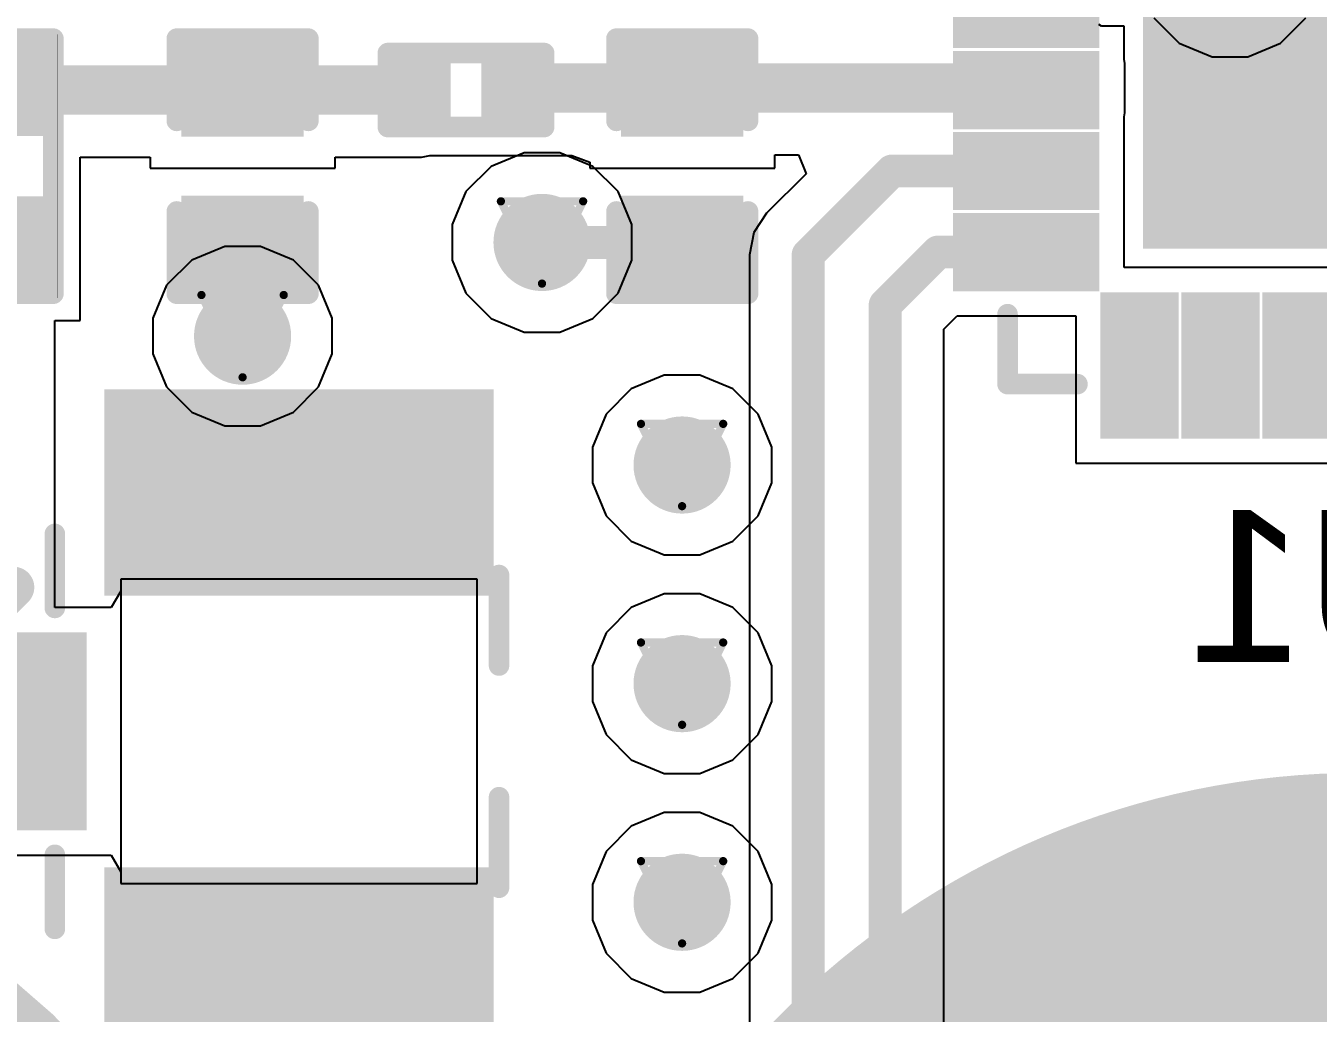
# Model space of a CAD drawing. Header units: inches. Extents: x -9 to 171, y -50 to 39.
# Drawn here: x 3.5 to 11.49, y -20.25 to -14.15 of the extents above; entities that cross this region are included whole.
import ezdxf

# ---------------------------------------------------------------- set-up
doc = ezdxf.new("R2010")
doc.units = ezdxf.units.IN
for name, color, linetype in [('Board Outline', 216, 'Continuous'), ('Bottom Layer', 5, 'Continuous'), ('Bottom Overlay', 54, 'Continuous'), ('Bottom Paste', 16, 'Continuous'), ('Bottom Solder', 6, 'Continuous'), ('Drill Drawing', 1, 'Continuous'), ('GND', 76, 'Continuous'), ('PWR', 16, 'Continuous'), ('Top Layer', 1, 'Continuous'), ('Top Overlay', 2, 'Continuous'), ('Top Solder', 216, 'Continuous'), ('Via Holes', 16, 'Continuous')]:
    doc.layers.add(name, color=color, linetype=linetype)
doc.styles.add('Arial', font='', dxfattribs={"height": 0.2})
doc.styles.get('Arial').set_extended_font_data('Arial')

# ---------------------------------------------------------------- blocks, each defined once
blk = doc.blocks.new('MY_2477_02_2')
at = {"layer": 'Top Layer'}
h = blk.add_hatch(color=1, dxfattribs=at)
edge = h.paths.add_edge_path()
edge.add_arc((-0.1999, 0.0874), 5, 0, 360)
at = {"layer": 'Top Solder'}
h = blk.add_hatch(color=216, dxfattribs=at)
edge = h.paths.add_edge_path()
edge.add_arc((-0.1999, 0.0874), 5.0508, 0, 360)
at = {"layer": 'Top Overlay', "const_width": 0.254}
for points in [[(5.5257, 9.7475, -0.48729), (12.2506, 6.0093)], [(3.8117, 8.9441, -0.469227), (-3.1, 8.0875)]]:
    blk.add_lwpolyline(points, format="xyb", dxfattribs=at)
blk = doc.blocks.new('U_FL_R_SMT_1_80___B_3')
at = {"layer": 'Bottom Layer'}
for points in [[(-0.51, 1.5092), (0.51, 1.5092), (0.51, 0.4392), (-0.51, 0.4392)], [(-2.01, 0.1258), (-0.94, 0.1258), (-0.94, -2.0742), (-2.01, -2.0742)], [(0.94, 0.1258), (2.01, 0.1258), (2.01, -2.0742), (0.94, -2.0742)]]:
    blk.add_hatch(color=5, dxfattribs=at).paths.add_polyline_path(points)
at = {"layer": 'Bottom Paste'}
for points in [[(-0.51, 1.5092), (0.51, 1.5092), (0.51, 0.4392), (-0.51, 0.4392)], [(-2.01, 0.1258), (-0.94, 0.1258), (-0.94, -2.0742), (-2.01, -2.0742)], [(0.94, 0.1258), (2.01, 0.1258), (2.01, -2.0742), (0.94, -2.0742)]]:
    blk.add_hatch(color=16, dxfattribs=at).paths.add_polyline_path(points)
at = {"layer": 'Bottom Solder'}
for points in [[(-0.6116, 1.6108), (0.6116, 1.6108), (0.6116, 0.3376), (-0.6116, 0.3376)], [(-2.1116, 0.2274), (-0.8384, 0.2274), (-0.8384, -2.1758), (-2.1116, -2.1758)], [(0.8384, 0.2274), (2.1116, 0.2274), (2.1116, -2.1758), (0.8384, -2.1758)]]:
    blk.add_hatch(color=6, dxfattribs=at).paths.add_polyline_path(points)
at = {"layer": 'Bottom Overlay'}
for points, const_width in [([(0.889, 1.0922), (0.7366, 0.9398)], 0.254), ([(0.889, 1.0922), (0.889, 0.7874)], 0.254), ([(0.7366, 0.9398), (0.889, 0.7874)], 0.254), ([(-1.2192, 0.5334), (-0.762, 0.5334)], 0.127), ([(0.762, 0.5334), (1.2192, 0.5334)], 0.127), ([(-0.9652, -2.2098), (-0.4064, -2.2098)], 0.127), ([(0.4064, -2.2098), (0.9652, -2.2098)], 0.127)]:
    blk.add_lwpolyline(points, dxfattribs=dict(at, const_width=const_width))
for points, const_width in [([(0.8255, 1.0922, 1), (0.9525, 1.0922, 1)], 0.127), ([(0.8255, 1.0922, 1), (0.9525, 1.0922, 1)], 0.127), ([(0.6731, 0.9398, 1), (0.8001, 0.9398, 1)], 0.127), ([(0.6731, 0.9398, 1), (0.8001, 0.9398, 1)], 0.127), ([(0.8255, 0.7874, 1), (0.9525, 0.7874, 1)], 0.127), ([(0.8255, 0.7874, 1), (0.9525, 0.7874, 1)], 0.127), ([(-1.251, 0.5334, 1), (-1.1874, 0.5334, 1)], 0.0635), ([(-0.7937, 0.5334, 1), (-0.7302, 0.5334, 1)], 0.0635), ([(0.7303, 0.5334, 1), (0.7938, 0.5334, 1)], 0.0635), ([(1.1875, 0.5334, 1), (1.251, 0.5334, 1)], 0.0635), ([(-0.997, -2.2098, 1), (-0.9334, -2.2098, 1)], 0.0635), ([(-0.4381, -2.2098, 1), (-0.3746, -2.2098, 1)], 0.0635), ([(0.3747, -2.2098, 1), (0.4382, -2.2098, 1)], 0.0635), ([(0.9335, -2.2098, 1), (0.997, -2.2098, 1)], 0.0635)]:
    blk.add_lwpolyline(points, format="xyb", close=True, dxfattribs=dict(at, const_width=const_width))
blk = doc.blocks.new('R___0402_B_5')
at = {"layer": 'Bottom Layer'}
for points in [[(-0.2413, 0.3175), (-0.2413, -0.3175), (-0.6985, -0.3175), (-0.6985, 0.3175)], [(0.6985, 0.3175), (0.6985, -0.3175), (0.2413, -0.3175), (0.2413, 0.3175)]]:
    blk.add_hatch(color=5, dxfattribs=at).paths.add_polyline_path(points)
at = {"layer": 'Bottom Paste'}
for points in [[(-0.2413, 0.3175), (-0.2413, -0.3175), (-0.6985, -0.3175), (-0.6985, 0.3175)], [(0.6985, 0.3175), (0.6985, -0.3175), (0.2413, -0.3175), (0.2413, 0.3175)]]:
    blk.add_hatch(color=16, dxfattribs=at).paths.add_polyline_path(points)
at = {"layer": 'Bottom Solder'}
for points in [[(-0.1863, 0.3725), (-0.1863, -0.3725), (-0.7535, -0.3725), (-0.7535, 0.3725)], [(0.7535, 0.3725), (0.7535, -0.3725), (0.1863, -0.3725), (0.1863, 0.3725)]]:
    blk.add_hatch(color=6, dxfattribs=at).paths.add_polyline_path(points)
at = {"layer": 'Bottom Overlay'}
for points, const_width in [([(-0.7874, -0.4064), (-0.7874, 0.4064)], 0.127), ([(0.7874, 0.4064), (-0.7874, 0.4064)], 0.127), ([(0.8128, 0.4318), (-0.8128, 0.4318)], 0.00323), ([(0.7874, -0.4064), (0.7874, 0.4064)], 0.127), ([(0.7874, -0.4064), (-0.7874, -0.4064)], 0.127)]:
    blk.add_lwpolyline(points, dxfattribs=dict(at, const_width=const_width))
for points, const_width in [([(-0.8191, 0.4064, 1), (-0.7556, 0.4064, 1)], 0.0635), ([(-0.8191, 0.4064, 1), (-0.7556, 0.4064, 1)], 0.0635), ([(-0.8136, 0.4318, 1), (-0.812, 0.4318, 1)], 0.00161), ([(0.7556, 0.4064, 1), (0.8191, 0.4064, 1)], 0.0635), ([(0.7556, 0.4064, 1), (0.8191, 0.4064, 1)], 0.0635), ([(0.812, 0.4318, 1), (0.8136, 0.4318, 1)], 0.00161), ([(-0.8191, -0.4064, 1), (-0.7556, -0.4064, 1)], 0.0635), ([(-0.8191, -0.4064, 1), (-0.7556, -0.4064, 1)], 0.0635), ([(0.7556, -0.4064, 1), (0.8191, -0.4064, 1)], 0.0635), ([(0.7556, -0.4064, 1), (0.8191, -0.4064, 1)], 0.0635)]:
    blk.add_lwpolyline(points, format="xyb", close=True, dxfattribs=dict(at, const_width=const_width))
blk = doc.blocks.new('32_QFN__5_5__B_11')
at = {"layer": 'Bottom Layer'}
for points in [[(-1.6101, 2.1001), (-1.8901, 2.1001), (-1.8901, 2.8001), (-1.6101, 2.8001)], [(-1.1099, 2.1001), (-1.3899, 2.1001), (-1.3899, 2.8001), (-1.1099, 2.8001)], [(-0.6101, 2.1001), (-0.8901, 2.1001), (-0.8901, 2.8001), (-0.6101, 2.8001)], [(-0.1099, 2.1001), (-0.3899, 2.1001), (-0.3899, 2.8001), (-0.1099, 2.8001)], [(0.3899, 2.1001), (0.1099, 2.1001), (0.1099, 2.8001), (0.3899, 2.8001)], [(0.8901, 2.1001), (0.6101, 2.1001), (0.6101, 2.8001), (0.8901, 2.8001)], [(1.3899, 2.1001), (1.1099, 2.1001), (1.1099, 2.8001), (1.3899, 2.8001)], [(1.8901, 2.1001), (1.6101, 2.1001), (1.6101, 2.8001), (1.8901, 2.8001)], [(-2.1001, 1.8901), (-2.1001, 1.6101), (-2.8001, 1.6101), (-2.8001, 1.8901)], [(2.8001, 1.8901), (2.8001, 1.6101), (2.1001, 1.6101), (2.1001, 1.8901)], [(1.627, -1.627), (-1.627, -1.627), (-1.627, 1.627), (1.627, 1.627)], [(-2.1001, 1.3899), (-2.1001, 1.1099), (-2.8001, 1.1099), (-2.8001, 1.3899)], [(2.8001, 1.3899), (2.8001, 1.1099), (2.1001, 1.1099), (2.1001, 1.3899)], [(-2.1001, 0.8901), (-2.1001, 0.6101), (-2.8001, 0.6101), (-2.8001, 0.8901)], [(2.8001, 0.8901), (2.8001, 0.6101), (2.1001, 0.6101), (2.1001, 0.8901)], [(-2.1001, 0.3899), (-2.1001, 0.1099), (-2.8001, 0.1099), (-2.8001, 0.3899)], [(2.8001, 0.3899), (2.8001, 0.1099), (2.1001, 0.1099), (2.1001, 0.3899)], [(-2.1001, -0.1099), (-2.1001, -0.3899), (-2.8001, -0.3899), (-2.8001, -0.1099)], [(2.8001, -0.1099), (2.8001, -0.3899), (2.1001, -0.3899), (2.1001, -0.1099)], [(-2.1001, -0.6101), (-2.1001, -0.8901), (-2.8001, -0.8901), (-2.8001, -0.6101)], [(2.8001, -0.6101), (2.8001, -0.8901), (2.1001, -0.8901), (2.1001, -0.6101)], [(-2.1001, -1.1099), (-2.1001, -1.3899), (-2.8001, -1.3899), (-2.8001, -1.1099)], [(2.8001, -1.1099), (2.8001, -1.3899), (2.1001, -1.3899), (2.1001, -1.1099)], [(-2.1001, -1.6101), (-2.1001, -1.8901), (-2.8001, -1.8901), (-2.8001, -1.6101)], [(2.8001, -1.6101), (2.8001, -1.8901), (2.1001, -1.8901), (2.1001, -1.6101)], [(-1.6101, -2.8001), (-1.8901, -2.8001), (-1.8901, -2.1001), (-1.6101, -2.1001)], [(-1.1099, -2.8001), (-1.3899, -2.8001), (-1.3899, -2.1001), (-1.1099, -2.1001)], [(-0.6101, -2.8001), (-0.8901, -2.8001), (-0.8901, -2.1001), (-0.6101, -2.1001)], [(-0.1099, -2.8001), (-0.3899, -2.8001), (-0.3899, -2.1001), (-0.1099, -2.1001)], [(0.3899, -2.8001), (0.1099, -2.8001), (0.1099, -2.1001), (0.3899, -2.1001)], [(0.8901, -2.8001), (0.6101, -2.8001), (0.6101, -2.1001), (0.8901, -2.1001)], [(1.3899, -2.8001), (1.1099, -2.8001), (1.1099, -2.1001), (1.3899, -2.1001)], [(1.8901, -2.8001), (1.6101, -2.8001), (1.6101, -2.1001), (1.8901, -2.1001)]]:
    blk.add_hatch(color=5, dxfattribs=at).paths.add_polyline_path(points)
at = {"layer": 'Bottom Paste'}
for points in [[(-1.6101, 2.1001), (-1.8901, 2.1001), (-1.8901, 2.8001), (-1.6101, 2.8001)], [(-1.1099, 2.1001), (-1.3899, 2.1001), (-1.3899, 2.8001), (-1.1099, 2.8001)], [(-0.6101, 2.1001), (-0.8901, 2.1001), (-0.8901, 2.8001), (-0.6101, 2.8001)], [(-0.1099, 2.1001), (-0.3899, 2.1001), (-0.3899, 2.8001), (-0.1099, 2.8001)], [(0.3899, 2.1001), (0.1099, 2.1001), (0.1099, 2.8001), (0.3899, 2.8001)], [(0.8901, 2.1001), (0.6101, 2.1001), (0.6101, 2.8001), (0.8901, 2.8001)], [(1.3899, 2.1001), (1.1099, 2.1001), (1.1099, 2.8001), (1.3899, 2.8001)], [(1.8901, 2.1001), (1.6101, 2.1001), (1.6101, 2.8001), (1.8901, 2.8001)], [(-2.1001, 1.8901), (-2.1001, 1.6101), (-2.8001, 1.6101), (-2.8001, 1.8901)], [(2.8001, 1.8901), (2.8001, 1.6101), (2.1001, 1.6101), (2.1001, 1.8901)], [(1.627, -1.627), (-1.627, -1.627), (-1.627, 1.627), (1.627, 1.627)], [(-2.1001, 1.3899), (-2.1001, 1.1099), (-2.8001, 1.1099), (-2.8001, 1.3899)], [(2.8001, 1.3899), (2.8001, 1.1099), (2.1001, 1.1099), (2.1001, 1.3899)], [(-2.1001, 0.8901), (-2.1001, 0.6101), (-2.8001, 0.6101), (-2.8001, 0.8901)], [(2.8001, 0.8901), (2.8001, 0.6101), (2.1001, 0.6101), (2.1001, 0.8901)], [(-2.1001, 0.3899), (-2.1001, 0.1099), (-2.8001, 0.1099), (-2.8001, 0.3899)], [(2.8001, 0.3899), (2.8001, 0.1099), (2.1001, 0.1099), (2.1001, 0.3899)], [(-2.1001, -0.1099), (-2.1001, -0.3899), (-2.8001, -0.3899), (-2.8001, -0.1099)], [(2.8001, -0.1099), (2.8001, -0.3899), (2.1001, -0.3899), (2.1001, -0.1099)], [(-2.1001, -0.6101), (-2.1001, -0.8901), (-2.8001, -0.8901), (-2.8001, -0.6101)], [(2.8001, -0.6101), (2.8001, -0.8901), (2.1001, -0.8901), (2.1001, -0.6101)], [(-2.1001, -1.1099), (-2.1001, -1.3899), (-2.8001, -1.3899), (-2.8001, -1.1099)], [(2.8001, -1.1099), (2.8001, -1.3899), (2.1001, -1.3899), (2.1001, -1.1099)], [(-2.1001, -1.6101), (-2.1001, -1.8901), (-2.8001, -1.8901), (-2.8001, -1.6101)], [(2.8001, -1.6101), (2.8001, -1.8901), (2.1001, -1.8901), (2.1001, -1.6101)], [(-1.6101, -2.8001), (-1.8901, -2.8001), (-1.8901, -2.1001), (-1.6101, -2.1001)], [(-1.1099, -2.8001), (-1.3899, -2.8001), (-1.3899, -2.1001), (-1.1099, -2.1001)], [(-0.6101, -2.8001), (-0.8901, -2.8001), (-0.8901, -2.1001), (-0.6101, -2.1001)], [(-0.1099, -2.8001), (-0.3899, -2.8001), (-0.3899, -2.1001), (-0.1099, -2.1001)], [(0.3899, -2.8001), (0.1099, -2.8001), (0.1099, -2.1001), (0.3899, -2.1001)], [(0.8901, -2.8001), (0.6101, -2.8001), (0.6101, -2.1001), (0.8901, -2.1001)], [(1.3899, -2.8001), (1.1099, -2.8001), (1.1099, -2.1001), (1.3899, -2.1001)], [(1.8901, -2.8001), (1.6101, -2.8001), (1.6101, -2.1001), (1.8901, -2.1001)]]:
    blk.add_hatch(color=16, dxfattribs=at).paths.add_polyline_path(points)
at = {"layer": 'Bottom Solder'}
for points in [[(-1.5085, 1.9985), (-1.9917, 1.9985), (-1.9917, 2.9017), (-1.5085, 2.9017)], [(-1.0083, 1.9985), (-1.4915, 1.9985), (-1.4915, 2.9017), (-1.0083, 2.9017)], [(-0.5085, 1.9985), (-0.9917, 1.9985), (-0.9917, 2.9017), (-0.5085, 2.9017)], [(-0.0083, 1.9985), (-0.4915, 1.9985), (-0.4915, 2.9017), (-0.0083, 2.9017)], [(0.4915, 1.9985), (0.0083, 1.9985), (0.0083, 2.9017), (0.4915, 2.9017)], [(0.9917, 1.9985), (0.5085, 1.9985), (0.5085, 2.9017), (0.9917, 2.9017)], [(1.4915, 1.9985), (1.0083, 1.9985), (1.0083, 2.9017), (1.4915, 2.9017)], [(1.9917, 1.9985), (1.5085, 1.9985), (1.5085, 2.9017), (1.9917, 2.9017)], [(-1.9985, 1.9917), (-1.9985, 1.5085), (-2.9017, 1.5085), (-2.9017, 1.9917)], [(2.9017, 1.9917), (2.9017, 1.5085), (1.9985, 1.5085), (1.9985, 1.9917)], [(1.7286, -1.7286), (-1.7286, -1.7286), (-1.7286, 1.7286), (1.7286, 1.7286)], [(-1.9985, 1.4915), (-1.9985, 1.0083), (-2.9017, 1.0083), (-2.9017, 1.4915)], [(2.9017, 1.4915), (2.9017, 1.0083), (1.9985, 1.0083), (1.9985, 1.4915)], [(-1.9985, 0.9917), (-1.9985, 0.5085), (-2.9017, 0.5085), (-2.9017, 0.9917)], [(2.9017, 0.9917), (2.9017, 0.5085), (1.9985, 0.5085), (1.9985, 0.9917)], [(-1.9985, 0.4915), (-1.9985, 0.0083), (-2.9017, 0.0083), (-2.9017, 0.4915)], [(2.9017, 0.4915), (2.9017, 0.0083), (1.9985, 0.0083), (1.9985, 0.4915)], [(-1.9985, -0.0083), (-1.9985, -0.4915), (-2.9017, -0.4915), (-2.9017, -0.0083)], [(2.9017, -0.0083), (2.9017, -0.4915), (1.9985, -0.4915), (1.9985, -0.0083)], [(-1.9985, -0.5085), (-1.9985, -0.9917), (-2.9017, -0.9917), (-2.9017, -0.5085)], [(2.9017, -0.5085), (2.9017, -0.9917), (1.9985, -0.9917), (1.9985, -0.5085)], [(-1.9985, -1.0083), (-1.9985, -1.4915), (-2.9017, -1.4915), (-2.9017, -1.0083)], [(2.9017, -1.0083), (2.9017, -1.4915), (1.9985, -1.4915), (1.9985, -1.0083)], [(-1.9985, -1.5085), (-1.9985, -1.9917), (-2.9017, -1.9917), (-2.9017, -1.5085)], [(2.9017, -1.5085), (2.9017, -1.9917), (1.9985, -1.9917), (1.9985, -1.5085)], [(-1.5085, -2.9017), (-1.9917, -2.9017), (-1.9917, -1.9985), (-1.5085, -1.9985)], [(-1.0083, -2.9017), (-1.4915, -2.9017), (-1.4915, -1.9985), (-1.0083, -1.9985)], [(-0.5085, -2.9017), (-0.9917, -2.9017), (-0.9917, -1.9985), (-0.5085, -1.9985)], [(-0.0083, -2.9017), (-0.4915, -2.9017), (-0.4915, -1.9985), (-0.0083, -1.9985)], [(0.4915, -2.9017), (0.0083, -2.9017), (0.0083, -1.9985), (0.4915, -1.9985)], [(0.9917, -2.9017), (0.5085, -2.9017), (0.5085, -1.9985), (0.9917, -1.9985)], [(1.4915, -2.9017), (1.0083, -2.9017), (1.0083, -1.9985), (1.4915, -1.9985)], [(1.9917, -2.9017), (1.5085, -2.9017), (1.5085, -1.9985), (1.9917, -1.9985)]]:
    blk.add_hatch(color=6, dxfattribs=at).paths.add_polyline_path(points)
at = {"layer": 'Bottom Overlay', "const_width": 0.127}
for points in [[(-2.1336, 2.5654), (-2.5654, 2.5654)], [(-2.5654, 2.5654), (-2.5654, 2.1336)], [(2.5654, 2.5654), (2.1336, 2.5654)], [(2.5654, 2.5654), (2.5654, 2.1336)], [(-3.0734, -1.6256), (-3.0734, -1.8796)], [(-2.9464, -1.7526), (-3.0734, -1.6256)], [(-2.9464, -1.7526), (-3.0734, -1.8796)], [(-2.5654, -2.1336), (-2.5654, -2.5654)], [(2.5654, -2.1336), (2.5654, -2.5654)], [(-2.1336, -2.5654), (-2.5654, -2.5654)], [(2.5654, -2.5654), (2.1336, -2.5654)]]:
    blk.add_lwpolyline(points, dxfattribs=at)
at = {"layer": 'Bottom Overlay', "const_width": 0.0635}
for points in [[(-2.5972, 2.5654, 1), (-2.5337, 2.5654, 1)], [(-2.5972, 2.5654, 1), (-2.5337, 2.5654, 1)], [(-2.1654, 2.5654, 1), (-2.1019, 2.5654, 1)], [(2.1019, 2.5654, 1), (2.1654, 2.5654, 1)], [(2.5337, 2.5654, 1), (2.5972, 2.5654, 1)], [(2.5337, 2.5654, 1), (2.5972, 2.5654, 1)], [(-2.5972, 2.1336, 1), (-2.5337, 2.1336, 1)], [(2.5337, 2.1336, 1), (2.5972, 2.1336, 1)], [(-3.1052, -1.6256, 1), (-3.0417, -1.6256, 1)], [(-3.1052, -1.6256, 1), (-3.0417, -1.6256, 1)], [(-2.9781, -1.7526, 1), (-2.9146, -1.7526, 1)], [(-2.9781, -1.7526, 1), (-2.9146, -1.7526, 1)], [(-3.1052, -1.8796, 1), (-3.0417, -1.8796, 1)], [(-3.1052, -1.8796, 1), (-3.0417, -1.8796, 1)], [(-2.5972, -2.1336, 1), (-2.5337, -2.1336, 1)], [(2.5337, -2.1336, 1), (2.5972, -2.1336, 1)], [(-2.5972, -2.5654, 1), (-2.5337, -2.5654, 1)], [(-2.5972, -2.5654, 1), (-2.5337, -2.5654, 1)], [(-2.1654, -2.5654, 1), (-2.1019, -2.5654, 1)], [(2.1019, -2.5654, 1), (2.1654, -2.5654, 1)], [(2.5337, -2.5654, 1), (2.5972, -2.5654, 1)], [(2.5337, -2.5654, 1), (2.5972, -2.5654, 1)]]:
    blk.add_lwpolyline(points, format="xyb", close=True, dxfattribs=at)
blk = doc.blocks.new('IND_0201_B_16')
at = {"layer": 'Bottom Layer'}
for points in [[(-0.4, 0.15), (-0.15, 0.15), (-0.15, -0.15), (-0.4, -0.15)], [(0.15, 0.15), (0.4, 0.15), (0.4, -0.15), (0.15, -0.15)]]:
    blk.add_hatch(color=5, dxfattribs=at).paths.add_polyline_path(points)
at = {"layer": 'Bottom Paste'}
for points in [[(-0.4, 0.15), (-0.15, 0.15), (-0.15, -0.15), (-0.4, -0.15)], [(0.15, 0.15), (0.4, 0.15), (0.4, -0.15), (0.15, -0.15)]]:
    blk.add_hatch(color=16, dxfattribs=at).paths.add_polyline_path(points)
at = {"layer": 'Bottom Solder'}
for points in [[(-0.455, 0.205), (-0.095, 0.205), (-0.095, -0.205), (-0.455, -0.205)], [(0.095, 0.205), (0.455, 0.205), (0.455, -0.205), (0.095, -0.205)]]:
    blk.add_hatch(color=6, dxfattribs=at).paths.add_polyline_path(points)
at = {"layer": 'Bottom Overlay', "const_width": 0.127}
for points in [[(-0.4826, 0.2286), (-0.4826, -0.2286)], [(0.4826, 0.2286), (-0.4826, 0.2286)], [(0.4826, 0.2286), (0.4826, -0.2286)], [(0.4826, -0.2286), (-0.4826, -0.2286)]]:
    blk.add_lwpolyline(points, dxfattribs=at)
at = {"layer": 'Bottom Overlay', "const_width": 0.0635}
for points in [[(-0.5143, 0.2286, 1), (-0.4508, 0.2286, 1)], [(-0.5143, 0.2286, 1), (-0.4508, 0.2286, 1)], [(0.4508, 0.2286, 1), (0.5143, 0.2286, 1)], [(0.4508, 0.2286, 1), (0.5143, 0.2286, 1)], [(-0.5143, -0.2286, 1), (-0.4508, -0.2286, 1)], [(-0.5143, -0.2286, 1), (-0.4508, -0.2286, 1)], [(0.4508, -0.2286, 1), (0.5143, -0.2286, 1)], [(0.4508, -0.2286, 1), (0.5143, -0.2286, 1)]]:
    blk.add_lwpolyline(points, format="xyb", close=True, dxfattribs=at)
blk = doc.blocks.new('____0402_B_23')
at = {"layer": 'Bottom Layer'}
for points in [[(-0.2413, 0.3175), (-0.2413, -0.3175), (-0.6985, -0.3175), (-0.6985, 0.3175)], [(0.6985, 0.3175), (0.6985, -0.3175), (0.2413, -0.3175), (0.2413, 0.3175)]]:
    blk.add_hatch(color=5, dxfattribs=at).paths.add_polyline_path(points)
at = {"layer": 'Bottom Paste'}
for points in [[(-0.2413, 0.3175), (-0.2413, -0.3175), (-0.6985, -0.3175), (-0.6985, 0.3175)], [(0.6985, 0.3175), (0.6985, -0.3175), (0.2413, -0.3175), (0.2413, 0.3175)]]:
    blk.add_hatch(color=16, dxfattribs=at).paths.add_polyline_path(points)
at = {"layer": 'Bottom Solder'}
for points in [[(-0.1813, 0.3775), (-0.1813, -0.3775), (-0.7585, -0.3775), (-0.7585, 0.3775)], [(0.7585, 0.3775), (0.7585, -0.3775), (0.1813, -0.3775), (0.1813, 0.3775)]]:
    blk.add_hatch(color=6, dxfattribs=at).paths.add_polyline_path(points)
at = {"layer": 'Bottom Overlay', "const_width": 0.127}
for points in [[(-0.7874, -0.4064), (-0.7874, 0.4064)], [(-0.2794, 0.4064), (-0.7874, 0.4064)], [(0.7874, 0.4064), (0.2794, 0.4064)], [(0.7874, -0.4064), (0.7874, 0.4064)], [(-0.2794, -0.4064), (-0.7874, -0.4064)], [(0.7874, -0.4064), (0.2794, -0.4064)]]:
    blk.add_lwpolyline(points, dxfattribs=at)
at = {"layer": 'Bottom Overlay', "const_width": 0.0635}
for points in [[(-0.8191, 0.4064, 1), (-0.7556, 0.4064, 1)], [(-0.8191, 0.4064, 1), (-0.7556, 0.4064, 1)], [(-0.3111, 0.4064, 1), (-0.2477, 0.4064, 1)], [(0.2477, 0.4064, 1), (0.3111, 0.4064, 1)], [(0.7556, 0.4064, 1), (0.8191, 0.4064, 1)], [(0.7556, 0.4064, 1), (0.8191, 0.4064, 1)], [(-0.8191, -0.4064, 1), (-0.7556, -0.4064, 1)], [(-0.8191, -0.4064, 1), (-0.7556, -0.4064, 1)], [(-0.3111, -0.4064, 1), (-0.2477, -0.4064, 1)], [(0.2477, -0.4064, 1), (0.3111, -0.4064, 1)], [(0.7556, -0.4064, 1), (0.8191, -0.4064, 1)], [(0.7556, -0.4064, 1), (0.8191, -0.4064, 1)]]:
    blk.add_lwpolyline(points, format="xyb", close=True, dxfattribs=at)
blk = doc.blocks.new('C___0402_B_24')
at = {"layer": 'Bottom Layer'}
for points in [[(-0.2413, 0.3175), (-0.2413, -0.3175), (-0.6985, -0.3175), (-0.6985, 0.3175)], [(0.6985, 0.3175), (0.6985, -0.3175), (0.2413, -0.3175), (0.2413, 0.3175)]]:
    blk.add_hatch(color=5, dxfattribs=at).paths.add_polyline_path(points)
at = {"layer": 'Bottom Paste'}
for points in [[(-0.2413, 0.3175), (-0.2413, -0.3175), (-0.6985, -0.3175), (-0.6985, 0.3175)], [(0.6985, 0.3175), (0.6985, -0.3175), (0.2413, -0.3175), (0.2413, 0.3175)]]:
    blk.add_hatch(color=16, dxfattribs=at).paths.add_polyline_path(points)
at = {"layer": 'Bottom Solder'}
for points in [[(-0.1813, 0.3775), (-0.1813, -0.3775), (-0.7585, -0.3775), (-0.7585, 0.3775)], [(0.7585, 0.3775), (0.7585, -0.3775), (0.1813, -0.3775), (0.1813, 0.3775)]]:
    blk.add_hatch(color=6, dxfattribs=at).paths.add_polyline_path(points)
at = {"layer": 'Bottom Overlay', "const_width": 0.127}
for points in [[(-0.7874, 0.4064), (-0.7874, -0.4064)], [(-0.7874, 0.4064), (-0.2794, 0.4064)], [(0.2794, 0.4064), (0.7874, 0.4064)], [(0.7874, 0.4064), (0.7874, -0.4064)], [(-0.7874, -0.4064), (-0.2794, -0.4064)], [(0.2794, -0.4064), (0.7874, -0.4064)]]:
    blk.add_lwpolyline(points, dxfattribs=at)
at = {"layer": 'Bottom Overlay', "const_width": 0.0635}
for points in [[(-0.8191, 0.4064, 1), (-0.7556, 0.4064, 1)], [(-0.8191, 0.4064, 1), (-0.7556, 0.4064, 1)], [(-0.3111, 0.4064, 1), (-0.2477, 0.4064, 1)], [(0.2477, 0.4064, 1), (0.3111, 0.4064, 1)], [(0.7556, 0.4064, 1), (0.8191, 0.4064, 1)], [(0.7556, 0.4064, 1), (0.8191, 0.4064, 1)], [(-0.8191, -0.4064, 1), (-0.7556, -0.4064, 1)], [(-0.8191, -0.4064, 1), (-0.7556, -0.4064, 1)], [(-0.3111, -0.4064, 1), (-0.2477, -0.4064, 1)], [(0.2477, -0.4064, 1), (0.3111, -0.4064, 1)], [(0.7556, -0.4064, 1), (0.8191, -0.4064, 1)], [(0.7556, -0.4064, 1), (0.8191, -0.4064, 1)]]:
    blk.add_lwpolyline(points, format="xyb", close=True, dxfattribs=at)

msp = doc.modelspace()

# ---------------------------------------------------------------- hatches: boundary and pattern name
at = {"layer": 'Bottom Layer'}
msp.add_hatch(color=5, dxfattribs=at).paths.add_polyline_path([(6.3731, -14.6901), (10.0331, -14.6901), (10.0331, -14.3853), (6.3731, -14.3853)])
h = msp.add_hatch(color=5, dxfattribs=at)
edge = h.paths.add_edge_path()
edge.add_arc((6.6926, -15.4909), 0.3, 0, 360)
h = msp.add_hatch(color=5, dxfattribs=at)
edge = h.paths.add_edge_path()
edge.add_arc((4.8433, -16.0693), 0.3, 0, 360)
h = msp.add_hatch(color=5, dxfattribs=at)
edge = h.paths.add_edge_path()
edge.add_arc((7.5576, -16.8649), 0.3, 0, 360)
h = msp.add_hatch(color=5, dxfattribs=at)
edge = h.paths.add_edge_path()
edge.add_arc((7.5576, -18.2146), 0.3, 0, 360)
h = msp.add_hatch(color=5, dxfattribs=at)
edge = h.paths.add_edge_path()
edge.add_arc((7.5576, -19.5643), 0.3, 0, 360)
at = {"layer": 'GND'}
h = msp.add_hatch(color=76, dxfattribs=at)
edge = h.paths.add_edge_path()
edge.add_arc((6.6926, -15.4909), 0.3, 0, 360)
h = msp.add_hatch(color=76, dxfattribs=at)
edge = h.paths.add_edge_path()
edge.add_arc((4.8433, -16.0693), 0.3, 0, 360)
h = msp.add_hatch(color=76, dxfattribs=at)
edge = h.paths.add_edge_path()
edge.add_arc((7.5576, -16.8649), 0.3, 0, 360)
h = msp.add_hatch(color=76, dxfattribs=at)
edge = h.paths.add_edge_path()
edge.add_arc((7.5576, -18.2146), 0.3, 0, 360)
h = msp.add_hatch(color=76, dxfattribs=at)
edge = h.paths.add_edge_path()
edge.add_arc((7.5576, -19.5643), 0.3, 0, 360)
at = {"layer": 'PWR'}
h = msp.add_hatch(color=16, dxfattribs=at)
edge = h.paths.add_edge_path()
edge.add_arc((6.6926, -15.4909), 0.3, 0, 360)
h = msp.add_hatch(color=16, dxfattribs=at)
edge = h.paths.add_edge_path()
edge.add_arc((4.8433, -16.0693), 0.3, 0, 360)
h = msp.add_hatch(color=16, dxfattribs=at)
edge = h.paths.add_edge_path()
edge.add_arc((7.5576, -16.8649), 0.3, 0, 360)
h = msp.add_hatch(color=16, dxfattribs=at)
edge = h.paths.add_edge_path()
edge.add_arc((7.5576, -18.2146), 0.3, 0, 360)
h = msp.add_hatch(color=16, dxfattribs=at)
edge = h.paths.add_edge_path()
edge.add_arc((7.5576, -19.5643), 0.3, 0, 360)
at = {"layer": 'Top Layer'}
h = msp.add_hatch(color=1, dxfattribs=at)
edge = h.paths.add_edge_path()
edge.add_arc((6.6926, -15.4909), 0.3, 0, 360)
h = msp.add_hatch(color=1, dxfattribs=at)
edge = h.paths.add_edge_path()
edge.add_arc((4.8433, -16.0693), 0.3, 0, 360)
h = msp.add_hatch(color=1, dxfattribs=at)
edge = h.paths.add_edge_path()
edge.add_arc((7.5576, -16.8649), 0.3, 0, 360)
h = msp.add_hatch(color=1, dxfattribs=at)
edge = h.paths.add_edge_path()
edge.add_arc((7.5576, -18.2146), 0.3, 0, 360)
h = msp.add_hatch(color=1, dxfattribs=at)
edge = h.paths.add_edge_path()
edge.add_arc((7.5576, -19.5643), 0.3, 0, 360)
at = {"layer": 'Via Holes'}
h = msp.add_hatch(color=7, dxfattribs=at)
edge = h.paths.add_edge_path()
edge.add_arc((6.6926, -15.4909), 0.15, 0, 360)
h = msp.add_hatch(color=7, dxfattribs=at)
edge = h.paths.add_edge_path()
edge.add_arc((4.8433, -16.0693), 0.15, 0, 360)
h = msp.add_hatch(color=7, dxfattribs=at)
edge = h.paths.add_edge_path()
edge.add_arc((7.5576, -16.8649), 0.15, 0, 360)
h = msp.add_hatch(color=7, dxfattribs=at)
edge = h.paths.add_edge_path()
edge.add_arc((7.5576, -18.2146), 0.15, 0, 360)
h = msp.add_hatch(color=7, dxfattribs=at)
edge = h.paths.add_edge_path()
edge.add_arc((7.5576, -19.5643), 0.15, 0, 360)

# ---------------------------------------------------------------- linework, layer by layer
at = {"layer": 'Board Outline', "const_width": 0.254}
for points in [[(6.1433, -2.6405, -0.466066), (35.9213, -19.984)], [(21.3567, -44.9909, -0.835532), (-0.7849, -6.6405)]]:
    msp.add_lwpolyline(points, format="xyb", dxfattribs=at)
at = {"layer": 'Bottom Layer'}
for p, q in [((10.1472, -14.1561), (10.1322, -14.146)), ((10.2871, -14.1561), (10.1472, -14.1561)), ((10.2871, -14.3602), (10.2871, -14.1561)), ((10.292, -14.3853), (10.2871, -14.3602)), ((10.292, -14.6901), (10.292, -14.3853)), ((10.2871, -14.7151), (10.292, -14.6901)), ((10.2871, -15.6461), (10.2871, -14.7151)), ((3.8401, -15.9725), (3.8401, -14.9644)), ((3.8401, -14.9644), (4.2719, -14.9644)), ((4.2719, -14.9644), (4.2719, -15.0327)), ((5.4149, -15.0327), (5.4149, -14.9644)), ((5.4149, -14.9644), (5.9481, -14.9644)), ((5.9481, -14.9644), (6.0002, -14.9541)), ((6.0002, -14.9541), (6.8771, -14.9541)), ((6.8771, -14.9541), (6.8771, -14.9541)), ((6.8771, -14.9541), (6.8771, -14.9541)), ((6.8771, -14.9541), (6.8771, -14.9541)), ((6.8771, -14.9541), (6.9872, -14.9949)), ((6.9872, -14.9949), (6.9872, -15.0327)), ((8.1302, -15.0327), (8.1302, -14.949)), ((8.1302, -14.949), (8.2759, -14.949)), ((8.2759, -14.949), (8.3245, -15.0664)), ((4.2719, -15.0327), (5.4149, -15.0327)), ((6.9872, -15.0327), (8.1302, -15.0327)), ((8.3245, -15.0664), (8.0797, -15.3111)), ((8.0797, -15.3111), (8.0011, -15.4287)), ((8.0011, -15.4287), (7.9735, -15.5675)), ((7.9735, -15.5675), (7.9735, -15.5675)), ((7.9735, -15.5675), (7.9735, -29.4804)), ((13.7182, -15.6461), (10.2871, -15.6461)), ((9.1743, -16.0272), (9.2575, -15.9441)), ((9.2575, -15.9441), (9.9891, -15.9441)), ((9.9891, -15.9441), (9.9891, -16.8541)), ((3.6829, -17.7452), (3.6829, -15.9725)), ((3.6829, -15.9725), (3.8401, -15.9725)), ((9.1743, -30.2788), (9.1743, -16.0272)), ((9.9891, -16.8541), (12.5206, -16.8541)), ((6.2916, -17.5692), (4.0916, -17.5692)), ((4.0916, -17.5692), (4.0916, -19.4492)), ((6.2916, -17.5692), (4.0916, -17.5692)), ((4.0916, -17.5692), (4.0916, -17.6428)), ((6.2916, -19.4492), (6.2916, -17.5692)), ((6.2916, -19.4492), (6.2916, -17.5692)), ((4.0916, -17.6428), (4.0321, -17.7452)), ((3.9645, -17.7452), (3.6829, -17.7452)), ((4.0321, -17.7452), (3.9645, -17.7452)), ((2.4542, -19.2732), (3.9645, -19.2732)), ((3.9645, -19.2732), (4.0321, -19.2732)), ((4.0321, -19.2732), (4.0916, -19.3756)), ((4.0916, -19.3756), (4.0916, -19.4492)), ((4.0916, -19.4492), (6.2916, -19.4492)), ((4.0916, -19.4492), (6.2916, -19.4492))]:
    msp.add_line(p, q, dxfattribs=at)
for points, const_width in [([(3.2686, -14.5501), (4.8434, -14.5501)], 0.3048), ([(4.8434, -14.5501), (5.9481, -14.5501)], 0.3048), ([(8.3361, -15.5675), (8.8537, -15.0499)], 0.2032), ([(8.8537, -15.0499), (9.6831, -15.0499)], 0.2032), ([(6.6926, -15.4909), (7.5576, -15.4909)], 0.2032), ([(7.5587, -15.4899), (7.5597, -15.4909)], 0.2032), ([(8.3361, -29.6306), (8.3361, -15.5675)], 0.2032), ([(8.8118, -15.877), (9.1387, -15.5501)], 0.2032), ([(9.1387, -15.5501), (9.6831, -15.5501)], 0.2032), ([(8.8118, -30.2788), (8.8118, -15.877)], 0.2032)]:
    msp.add_lwpolyline(points, dxfattribs=dict(at, const_width=const_width))
for points, const_width in [([(4.7672, -14.5501, 1), (4.9196, -14.5501, 1)], 0.1524), ([(4.7672, -14.5501, 1), (4.9196, -14.5501, 1)], 0.1524), ([(5.8719, -14.5501, 1), (6.0243, -14.5501, 1)], 0.1524), ([(8.8029, -15.0499, 1), (8.9045, -15.0499, 1)], 0.1016), ([(8.8029, -15.0499, 1), (8.9045, -15.0499, 1)], 0.1016), ([(9.6323, -15.0499, 1), (9.7339, -15.0499, 1)], 0.1016), ([(6.6418, -15.4909, 1), (6.7434, -15.4909, 1)], 0.1016), ([(7.5068, -15.4909, 1), (7.6084, -15.4909, 1)], 0.1016), ([(7.5079, -15.4899, 1), (7.6095, -15.4899, 1)], 0.1016), ([(7.5089, -15.4909, 1), (7.6105, -15.4909, 1)], 0.1016), ([(8.2853, -15.5675, 1), (8.3869, -15.5675, 1)], 0.1016), ([(8.2853, -15.5675, 1), (8.3869, -15.5675, 1)], 0.1016), ([(9.0879, -15.5501, 1), (9.1895, -15.5501, 1)], 0.1016), ([(9.0879, -15.5501, 1), (9.1895, -15.5501, 1)], 0.1016), ([(9.6323, -15.5501, 1), (9.7339, -15.5501, 1)], 0.1016), ([(8.761, -15.877, 1), (8.8626, -15.877, 1)], 0.1016), ([(8.761, -15.877, 1), (8.8626, -15.877, 1)], 0.1016)]:
    msp.add_lwpolyline(points, format="xyb", close=True, dxfattribs=dict(at, const_width=const_width))
at = {"layer": 'Drill Drawing', "const_width": 0.0508}
for points in [[(6.4386, -15.2369), (6.9466, -15.2369)], [(6.4386, -15.2369), (6.6926, -15.7449)], [(6.6926, -15.7449), (6.9466, -15.2369)], [(4.5893, -15.8153), (5.0973, -15.8153)], [(4.5893, -15.8153), (4.8433, -16.3233)], [(4.8433, -16.3233), (5.0973, -15.8153)], [(7.3036, -16.6109), (7.8116, -16.6109)], [(7.3036, -16.6109), (7.5576, -17.1189)], [(7.5576, -17.1189), (7.8116, -16.6109)], [(7.3036, -17.9606), (7.8116, -17.9606)], [(7.3036, -17.9606), (7.5576, -18.4686)], [(7.5576, -18.4686), (7.8116, -17.9606)], [(7.3036, -19.3103), (7.8116, -19.3103)], [(7.3036, -19.3103), (7.5576, -19.8183)], [(7.5576, -19.8183), (7.8116, -19.3103)]]:
    msp.add_lwpolyline(points, dxfattribs=at)
at = {"layer": 'Drill Drawing', "const_width": 0.0254}
for points in [[(6.4259, -15.2369, 1), (6.4513, -15.2369, 1)], [(6.4259, -15.2369, 1), (6.4513, -15.2369, 1)], [(6.9339, -15.2369, 1), (6.9593, -15.2369, 1)], [(6.9339, -15.2369, 1), (6.9593, -15.2369, 1)], [(6.6799, -15.7449, 1), (6.7053, -15.7449, 1)], [(6.6799, -15.7449, 1), (6.7053, -15.7449, 1)], [(4.5766, -15.8153, 1), (4.602, -15.8153, 1)], [(4.5766, -15.8153, 1), (4.602, -15.8153, 1)], [(5.0846, -15.8153, 1), (5.11, -15.8153, 1)], [(5.0846, -15.8153, 1), (5.11, -15.8153, 1)], [(4.8306, -16.3233, 1), (4.856, -16.3233, 1)], [(4.8306, -16.3233, 1), (4.856, -16.3233, 1)], [(7.2909, -16.6109, 1), (7.3163, -16.6109, 1)], [(7.2909, -16.6109, 1), (7.3163, -16.6109, 1)], [(7.7989, -16.6109, 1), (7.8243, -16.6109, 1)], [(7.7989, -16.6109, 1), (7.8243, -16.6109, 1)], [(7.5449, -17.1189, 1), (7.5703, -17.1189, 1)], [(7.5449, -17.1189, 1), (7.5703, -17.1189, 1)], [(7.2909, -17.9606, 1), (7.3163, -17.9606, 1)], [(7.2909, -17.9606, 1), (7.3163, -17.9606, 1)], [(7.7989, -17.9606, 1), (7.8243, -17.9606, 1)], [(7.7989, -17.9606, 1), (7.8243, -17.9606, 1)], [(7.5449, -18.4686, 1), (7.5703, -18.4686, 1)], [(7.5449, -18.4686, 1), (7.5703, -18.4686, 1)], [(7.2909, -19.3103, 1), (7.3163, -19.3103, 1)], [(7.2909, -19.3103, 1), (7.3163, -19.3103, 1)], [(7.7989, -19.3103, 1), (7.8243, -19.3103, 1)], [(7.7989, -19.3103, 1), (7.8243, -19.3103, 1)], [(7.5449, -19.8183, 1), (7.5703, -19.8183, 1)], [(7.5449, -19.8183, 1), (7.5703, -19.8183, 1)]]:
    msp.add_lwpolyline(points, format="xyb", close=True, dxfattribs=at)
at = {"layer": 'PWR'}
for p, q in [((10.4709, -14.1053), (10.6267, -14.2611)), ((11.2544, -14.2611), (11.4102, -14.1053)), ((10.6267, -14.2611), (10.8304, -14.3455)), ((11.0508, -14.3455), (11.2544, -14.2611)), ((10.8304, -14.3455), (11.0508, -14.3455)), ((6.5824, -14.9369), (6.3788, -15.0212)), ((6.8028, -14.9369), (6.5824, -14.9369)), ((7.0065, -15.0212), (6.8028, -14.9369)), ((6.3788, -15.0212), (6.223, -15.1771)), ((7.1623, -15.1771), (7.0065, -15.0212)), ((6.223, -15.1771), (6.1386, -15.3807)), ((7.2466, -15.3807), (7.1623, -15.1771)), ((6.1386, -15.3807), (6.1386, -15.6011)), ((7.2466, -15.6011), (7.2466, -15.3807)), ((4.7331, -15.5153), (4.5295, -15.5996)), ((4.9535, -15.5153), (4.7331, -15.5153)), ((5.1571, -15.5996), (4.9535, -15.5153)), ((4.5295, -15.5996), (4.3736, -15.7555)), ((5.3129, -15.7555), (5.1571, -15.5996)), ((6.1386, -15.6011), (6.223, -15.8047)), ((7.1623, -15.8047), (7.2466, -15.6011)), ((4.3736, -15.7555), (4.2893, -15.9591)), ((5.3973, -15.9591), (5.3129, -15.7555)), ((6.223, -15.8047), (6.3788, -15.9606)), ((7.0065, -15.9606), (7.1623, -15.8047)), ((4.2893, -15.9591), (4.2893, -16.1795)), ((5.3973, -16.1795), (5.3973, -15.9591)), ((6.3788, -15.9606), (6.5824, -16.0449)), ((6.8028, -16.0449), (7.0065, -15.9606)), ((6.5824, -16.0449), (6.8028, -16.0449)), ((4.2893, -16.1795), (4.3736, -16.3831)), ((5.3129, -16.3831), (5.3973, -16.1795)), ((7.4474, -16.3109), (7.2438, -16.3953)), ((7.6678, -16.3109), (7.4474, -16.3109)), ((7.8714, -16.3953), (7.6678, -16.3109)), ((4.3736, -16.3831), (4.5295, -16.5389)), ((5.1571, -16.5389), (5.3129, -16.3831)), ((7.2438, -16.3953), (7.088, -16.5511)), ((8.0273, -16.5511), (7.8714, -16.3953)), ((4.5295, -16.5389), (4.7331, -16.6233)), ((4.9535, -16.6233), (5.1571, -16.5389)), ((7.088, -16.5511), (7.0036, -16.7547)), ((8.1116, -16.7547), (8.0273, -16.5511)), ((4.7331, -16.6233), (4.9535, -16.6233)), ((7.0036, -16.7547), (7.0036, -16.9751)), ((8.1116, -16.9751), (8.1116, -16.7547)), ((7.0036, -16.9751), (7.088, -17.1788)), ((8.0273, -17.1788), (8.1116, -16.9751)), ((7.088, -17.1788), (7.2438, -17.3346)), ((7.8714, -17.3346), (8.0273, -17.1788)), ((7.2438, -17.3346), (7.4474, -17.4189)), ((7.6678, -17.4189), (7.8714, -17.3346)), ((7.4474, -17.4189), (7.6678, -17.4189)), ((7.4474, -17.6606), (7.2438, -17.745)), ((7.6678, -17.6606), (7.4474, -17.6606)), ((7.8714, -17.745), (7.6678, -17.6606)), ((7.2438, -17.745), (7.088, -17.9008)), ((8.0273, -17.9008), (7.8714, -17.745)), ((7.088, -17.9008), (7.0036, -18.1044)), ((8.1116, -18.1044), (8.0273, -17.9008)), ((7.0036, -18.1044), (7.0036, -18.3248)), ((8.1116, -18.3248), (8.1116, -18.1044)), ((7.0036, -18.3248), (7.088, -18.5284)), ((8.0273, -18.5284), (8.1116, -18.3248)), ((7.088, -18.5284), (7.2438, -18.6843)), ((7.8714, -18.6843), (8.0273, -18.5284)), ((7.2438, -18.6843), (7.4474, -18.7686)), ((7.6678, -18.7686), (7.8714, -18.6843)), ((7.4474, -18.7686), (7.6678, -18.7686)), ((7.4474, -19.0103), (7.2438, -19.0946)), ((7.6678, -19.0103), (7.4474, -19.0103)), ((7.8714, -19.0946), (7.6678, -19.0103)), ((7.2438, -19.0946), (7.088, -19.2505)), ((8.0273, -19.2505), (7.8714, -19.0946)), ((7.088, -19.2505), (7.0036, -19.4541)), ((8.1116, -19.4541), (8.0273, -19.2505)), ((7.0036, -19.4541), (7.0036, -19.6745)), ((8.1116, -19.6745), (8.1116, -19.4541)), ((7.0036, -19.6745), (7.088, -19.8781)), ((8.0273, -19.8781), (8.1116, -19.6745)), ((7.088, -19.8781), (7.2438, -20.034)), ((7.8714, -20.034), (8.0273, -19.8781)), ((7.2438, -20.034), (7.4474, -20.1183)), ((7.6678, -20.1183), (7.8714, -20.034)), ((7.4474, -20.1183), (7.6678, -20.1183))]:
    msp.add_line(p, q, dxfattribs=at)

# ---------------------------------------------------------------- block references
for name, p, rotation in [('MY_2477_02_2', (11.8374, -23.6158), 90), ('32_QFN__5_5__B_11', (12.1332, -13.8), 180), ('R___0402_B_5', (3.2686, -15.02), 270), ('____0402_B_23', (4.8434, -15.02), 270), ('C___0402_B_24', (7.5587, -15.02), 90), ('IND_0201_B_16', (6.2231, -14.5501), 180), ('U_FL_R_SMT_1_80___B_3', (4.2173, -18.5092), 90)]:
    msp.add_blockref(name, p, dxfattribs=dict(rotation=rotation))

# ---------------------------------------------------------------- texts
at = {"layer": 'Bottom Overlay', "style": 'Arial', "text_generation_flag": 2}
msp.add_text('U1', height=0.9398, dxfattribs=at).set_placement((12.3548, -18.0815))

doc.saveas('drawing.dxf')
